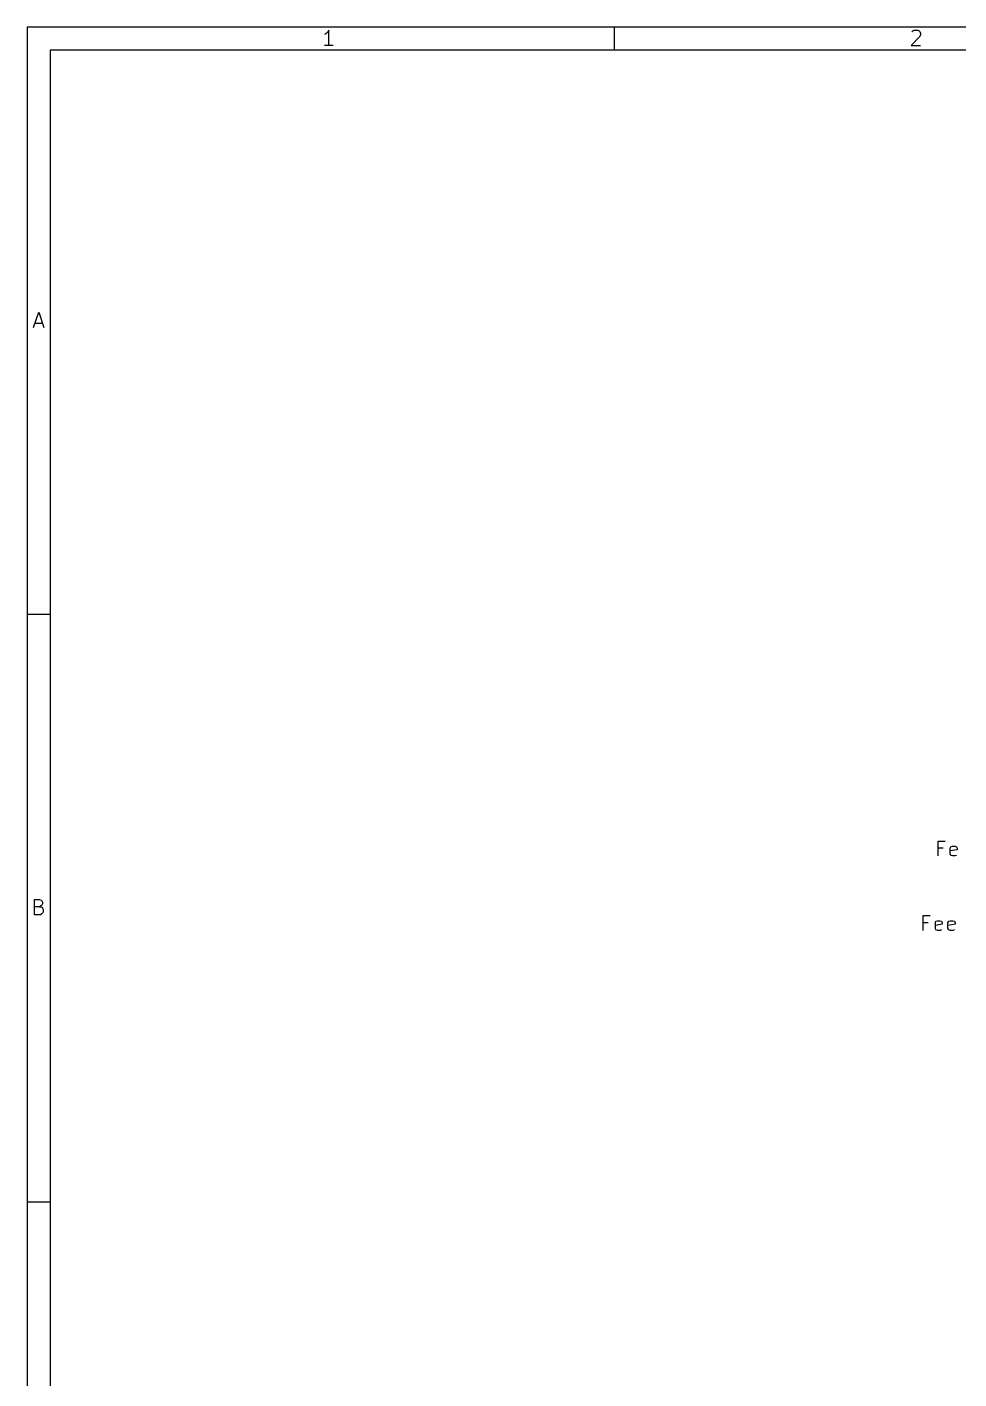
# Model space of a CAD drawing. Extents: x 0.4 to 11.3, y -7.9 to -0.4.
# Drawn here: x 0.394 to 3.516, y -4.925 to -0.394 of the extents above; entities that cross this region are included whole.
import ezdxf

# ---------------------------------------------------------------- set-up
doc = ezdxf.new("R2010")
doc.units = 0
doc.header["$MEASUREMENT"] = 0
doc.layers.add('BROWN2', color=54, linetype='CONTINUOUS')
doc.layers.add('RED2', color=1, linetype='CONTINUOUS')

msp = doc.modelspace()

# ---------------------------------------------------------------- linework, layer by layer
at = {"layer": 'BROWN2', "linetype": 'CONTINUOUS'}
for p, q in [((3.446, -3.172), (3.446, -3.122)), ((3.446, -3.122), (3.47, -3.122)), ((3.463, -3.146), (3.446, -3.146)), ((3.487, -3.146), (3.489, -3.141)), ((3.487, -3.165), (3.487, -3.146)), ((3.51, -3.151), (3.487, -3.155)), ((3.489, -3.17), (3.487, -3.165)), ((3.489, -3.141), (3.494, -3.139)), ((3.494, -3.172), (3.489, -3.17)), ((3.494, -3.139), (3.503, -3.139)), ((3.503, -3.139), (3.508, -3.141)), ((3.508, -3.17), (3.503, -3.172)), ((3.508, -3.141), (3.51, -3.146)), ((3.51, -3.146), (3.51, -3.151)), ((3.503, -3.172), (3.494, -3.172)), ((3.396, -3.422), (3.396, -3.372)), ((3.396, -3.372), (3.42, -3.372)), ((3.413, -3.396), (3.396, -3.396)), ((3.437, -3.396), (3.439, -3.391)), ((3.437, -3.415), (3.437, -3.396)), ((3.439, -3.391), (3.444, -3.389)), ((3.444, -3.389), (3.453, -3.389)), ((3.453, -3.389), (3.458, -3.391)), ((3.458, -3.391), (3.46, -3.396)), ((3.46, -3.396), (3.46, -3.401)), ((3.479, -3.396), (3.482, -3.391)), ((3.479, -3.415), (3.479, -3.396)), ((3.482, -3.391), (3.487, -3.389)), ((3.487, -3.389), (3.496, -3.389)), ((3.496, -3.389), (3.501, -3.391)), ((3.501, -3.391), (3.503, -3.396)), ((3.503, -3.396), (3.503, -3.401)), ((3.46, -3.401), (3.437, -3.405)), ((3.439, -3.42), (3.437, -3.415)), ((3.444, -3.422), (3.439, -3.42)), ((3.453, -3.422), (3.444, -3.422)), ((3.458, -3.42), (3.453, -3.422)), ((3.503, -3.401), (3.479, -3.405)), ((3.482, -3.42), (3.479, -3.415)), ((3.487, -3.422), (3.482, -3.42)), ((3.496, -3.422), (3.487, -3.422)), ((3.501, -3.42), (3.496, -3.422))]:
    msp.add_line(p, q, dxfattribs=at)
at = {"layer": 'RED2', "linetype": 'CONTINUOUS'}
for p, q in [((0.394, -0.394), (0.394, -7.874)), ((11.299, -0.394), (0.394, -0.394)), ((1.405, -0.405), (1.4, -0.412)), ((1.405, -0.456), (1.405, -0.405)), ((2.362, -0.472), (2.362, -0.394)), ((3.358, -0.409), (3.361, -0.407)), ((3.361, -0.407), (3.366, -0.405)), ((3.366, -0.405), (3.378, -0.405)), ((3.378, -0.405), (3.383, -0.407)), ((3.383, -0.407), (3.385, -0.409)), ((1.395, -0.417), (1.39, -0.419)), ((1.4, -0.412), (1.395, -0.417)), ((3.385, -0.426), (3.356, -0.456)), ((3.385, -0.409), (3.387, -0.414)), ((3.387, -0.419), (3.385, -0.426)), ((3.387, -0.414), (3.387, -0.419)), ((0.472, -0.472), (0.472, -7.796)), ((11.221, -0.472), (0.472, -0.472)), ((1.419, -0.456), (1.39, -0.456)), ((3.356, -0.456), (3.387, -0.456)), ((0.416, -1.401), (0.433, -1.35)), ((0.433, -1.35), (0.45, -1.401)), ((0.42, -1.386), (0.445, -1.386)), ((0.394, -2.362), (0.472, -2.362)), ((0.419, -3.369), (0.419, -3.318)), ((0.419, -3.318), (0.436, -3.318)), ((0.436, -3.342), (0.419, -3.342)), ((0.436, -3.318), (0.441, -3.32)), ((0.441, -3.339), (0.436, -3.342)), ((0.436, -3.342), (0.443, -3.344)), ((0.441, -3.32), (0.443, -3.322)), ((0.443, -3.337), (0.441, -3.339)), ((0.443, -3.322), (0.446, -3.327)), ((0.446, -3.332), (0.443, -3.337)), ((0.443, -3.344), (0.446, -3.347)), ((0.446, -3.327), (0.446, -3.332)), ((0.446, -3.347), (0.448, -3.352)), ((0.448, -3.352), (0.448, -3.359)), ((0.439, -3.369), (0.419, -3.369)), ((0.443, -3.366), (0.439, -3.369)), ((0.446, -3.364), (0.443, -3.366)), ((0.448, -3.359), (0.446, -3.364)), ((0.394, -4.331), (0.472, -4.331))]:
    msp.add_line(p, q, dxfattribs=at)

doc.saveas('drawing.dxf')
